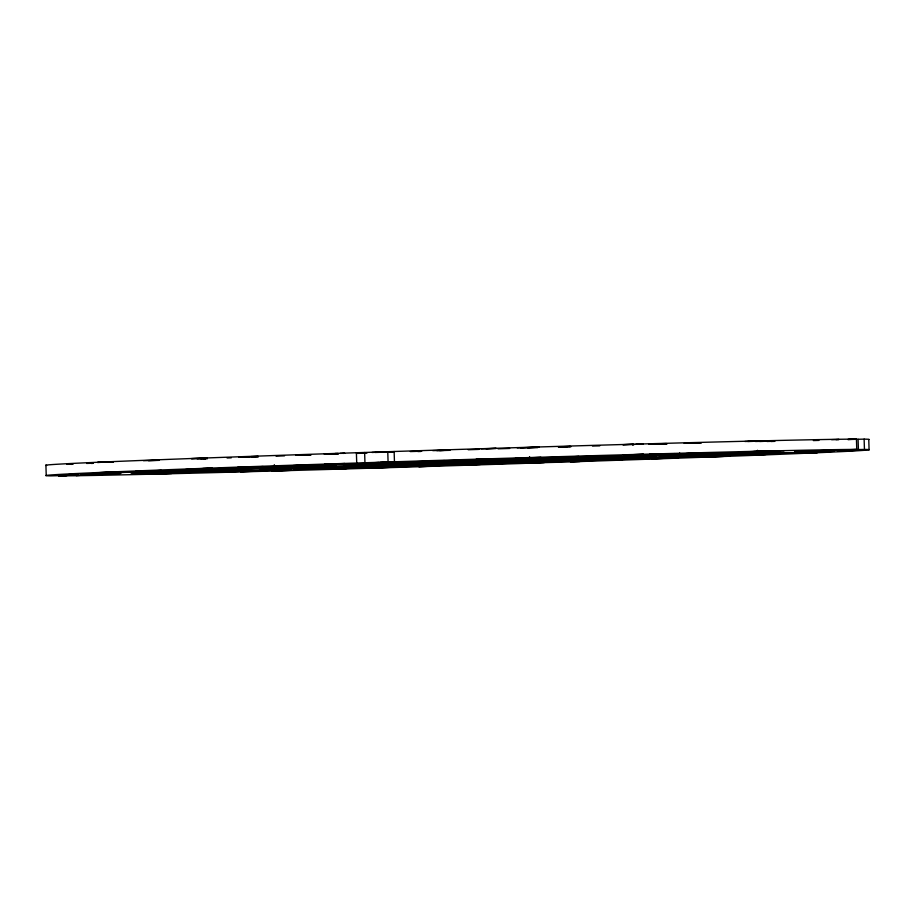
<?xml version="1.0" encoding="UTF-8"?>
<svg xmlns="http://www.w3.org/2000/svg" width="915" height="915" viewBox="0 0 915 915"><rect width="100%" height="100%" fill="white"/><g stroke="black" fill="none" stroke-linecap="round" stroke-linejoin="round"><path stroke-width="1.37" d="M570.914 460.176L533.502 461.194A95.24 0.663 -1.8 0 0 440.218 464.26L413.248 465.312L423.92 465.072A198.212 1.384 -1.8 0 0 565.07 460.439L570.96 460.176M416.68 464.488L532.953 460.668M293.749 469.04L322.538 468.972A326.918 2.288 -1.8 0 0 504.691 463.425L515.705 462.99L293.749 469.04L293.761 466.501M46.642 465.46A411.864 2.871 -1.8 0 1 356.393 452.742L394.136 451.495A411.864 2.871 -1.8 0 1 856.44 439.109L847.862 439.509L864.126 439.131L864.446 449.425L848.182 449.803L856.875 449.402A411.864 2.871 -1.8 0 0 394.457 461.789L356.724 463.024A411.864 2.871 -1.8 0 0 50.874 475.869L67.138 475.491L58.56 475.892A411.864 2.871 -1.8 0 0 520.864 463.505L535.527 462.933M529.693 459.216L535.675 459.273A95.24 0.663 -1.8 0 0 598.776 457.786L644.389 456.333L643.6 456.322A198.212 1.384 -1.8 0 0 548.131 458.575L529.693 459.216L529.568 456.676M632.562 445.067L633.626 445.01M373.114 465.541L375.276 465.392L353.968 465.746L492.647 461M238.689 457.043L258.156 456.539M342.999 453.394L344.703 453.291L340.094 453.382M371.993 452.456L378.57 452.204M371.707 465.598L368.882 465.769L419.173 464.511M157.769 472.437L289.826 466.867L160.148 471.053A326.918 2.288 -1.8 0 0 134.299 473.135L157.231 472.46M640.923 458.026L625.494 458.426L781.021 452.159A326.918 2.288 -1.8 0 1 755.172 454.24L465.666 464.031L572.493 461.171A326.918 2.288 -1.8 0 0 719.567 455.784L722.107 455.647L706.689 456.047M159.073 460.348L148.573 460.714M517.227 447.881L539.37 447.195L520.852 447.893M744.89 441.488L763.762 440.938L753.285 441.19M310.825 454.824L299.068 455.213M393.336 451.884L375.23 452.468M478.682 448.91L475.663 449.048L479.391 448.99M774.387 440.996L755.401 441.476M836.024 439.646L839.078 439.497L831.598 439.669M811.662 450.946L807.842 451.129L819.703 450.843M295.637 455.201L302.682 454.961M200.968 458.873L205.646 458.667L197.148 458.861M639.528 444.244L643.371 444.061L635.879 444.233M155.905 473.856L151.261 474.05L161.715 473.81M811.193 451.427L815.025 451.255L794.483 451.896L804.56 451.507M207.248 458.209L191.338 458.644L201.815 458.392M481.176 448.819L496.216 448.407L486.105 448.796M86.605 463.436L93.399 463.207M72.743 464.305L70.981 464.363M774.65 441.362L771.082 441.488M813.355 440.572L818.959 440.39M378.901 462.498L370.895 462.83L396.584 462.029L380.022 462.464M416.84 464.591L408.502 464.934L422.09 464.603M637.092 456.86L611.517 457.82A95.24 0.663 -1.8 0 0 581.334 459.399L609.859 458.747A198.212 1.384 -1.8 0 0 655.529 456.356L637.927 456.837M156.774 473.821L171.814 473.41L162.321 473.638M536.43 462.796L544.471 462.452L518.748 463.265L558.607 462.258A411.864 2.871 -1.8 0 0 864.446 449.425M379.702 452.17L393.416 451.77M143.518 460.703L159.119 460.245M436.855 450.638L444.198 450.34L432.772 450.626M666.577 443.706L648.941 444.164L660.767 443.889M689.144 443.306L696.487 443.009L684.134 443.329M496.147 460.783L506.853 460.348L480.135 461.183L491.138 460.943M335.553 453.657L324.127 453.943L338.276 453.566L335.222 453.52M633.878 444.29L622.818 444.701L633.26 444.45M661.534 443.684L666.509 443.535M568.695 446.623L570.571 446.566M250.321 456.802L241.926 457.043M107.581 462.041L97.47 462.441L113.449 461.869L107.947 462.178M764.219 441.167L774.467 440.881M766.976 441.476L774.708 441.247M66.944 464.351L72.8 464.179M486.059 458.953L496.536 458.701L475.983 459.341L485.442 459.113M528.047 457.797L541.142 457.477L515.419 458.289L527.28 458.003M335.885 463.951L324.448 464.237L345.035 463.585L335.542 463.813M303.014 465.255L292.937 465.644L313.49 464.992L303.997 465.22M661.854 453.977L674.95 453.657L649.261 454.458L661.087 454.183M569.016 456.917L579.126 456.528L558.573 457.168L568.032 456.951M202.135 468.674L191.692 468.926L212.246 468.286L202.753 468.514M250.641 467.096L237.591 467.405L263.28 466.604L251.419 466.89M686.33 453.554L696.807 453.302L676.254 453.943L685.712 453.726M753.617 451.484L764.082 451.232L743.506 451.873L752.999 451.644M148.436 470.848L135.832 471.328L161.52 470.516L148.893 471.008M195.49 469.212L185.413 469.601L205.967 468.96L196.473 469.178M764.54 451.461L777.636 451.141L751.913 451.953L763.773 451.667M107.901 472.334L97.802 472.723L118.378 472.083L108.279 472.472M769.172 451.701L779.637 451.45L759.095 452.09L768.554 451.873M828.921 450.043L839.398 449.791L804.926 451.644M128.226 472.289L117.783 472.54L138.325 471.9L128.843 472.129M492.442 460.897L561.353 459.547L519.182 461.297L545.9 460.462L533.559 460.76M820.481 450.638L825.456 450.489M94.188 473.661L81.092 473.993L106.815 473.181L94.954 473.455M67.63 474.771L57.188 475.022L77.741 474.382L68.248 474.611M110.772 473.787L100.33 474.039L120.872 473.387L111.39 473.615M347.22 466.364L333.609 466.707L360.361 465.861L348.02 466.158M821.144 451.633L834.228 451.301L808.54 452.101L820.366 451.827M86.021 475.114L75.956 475.491L107.478 474.164L81.79 474.965L88.663 474.839M86.399 475.24L96.498 474.851L90.013 474.988M421.609 464.431L435.22 464.099L422.89 464.397M807.053 452.822L817.53 452.559L796.976 453.211L806.435 452.982M766.427 454.286L779.523 453.954L753.8 454.766L765.661 454.481M719.464 455.945L729.941 455.693L709.388 456.333L718.847 456.105M228.624 471.602L218.513 471.991L239.101 471.339L229.608 471.568M713.185 456.608L723.662 456.356L703.086 457.008L712.568 456.779M611.941 459.902L622.417 459.65L601.841 460.291L611.323 460.062M253.466 471.317L240.37 471.637L266.105 470.825L254.233 471.111M480.901 464.271L491.378 464.008L470.836 464.648L480.295 464.431M346.671 468.514L336.228 468.755L356.781 468.114L347.288 468.343M580.396 461.309L590.873 461.057L570.32 461.698L579.778 461.48M282.106 470.676L271.663 470.928L292.217 470.287L282.724 470.516M570.32 446.428L558.253 446.875L567.712 446.657M251.087 456.596L258.259 456.391M303.677 454.938L310.883 454.732M202.432 458.221L207.305 458.083M752.679 441.362L747.795 441.499M763.453 441.373L759.702 441.488M91.374 463.447L92.632 463.413M826.302 450.272L828.315 450.214M383.843 464.282L396.172 463.985L369.466 464.82L381.761 464.534M592.462 446.028L599.748 445.868M417.869 451.553L420.717 451.484M356.976 453.394L366.915 453.131M405.379 462.189L621.731 456.23L592.783 456.322A326.918 2.288 -1.8 0 0 410.629 461.869L399.649 462.304L404.636 462.212M679.754 455.544L764.38 452.239L763.579 452.227A326.918 2.288 -1.8 0 0 653.047 454.675L632.551 455.384L679.754 455.544L679.673 452.971M856.76 449.402L856.44 439.109M868.77 439.52L869.09 449.814M858.076 439.28L858.407 449.562M757.483 450.283L757.563 452.856M745.942 452.01L746.034 454.583M528.218 458.243L528.31 460.817M504.302 459.17L504.382 461.743M446.486 461.069L446.566 463.642M443.889 461.126L443.969 463.699M414.701 461.972L414.781 464.546M394.136 451.495L394.457 461.789M387.766 451.736L388.086 462.029M386.942 461.892L387.022 464.465M373.251 462.956L373.331 465.529M364.628 452.502L364.948 462.796M356.393 452.742L356.724 463.024M313.468 465.792L313.548 468.366M287.802 465.769L287.882 468.343M274.317 464.683L274.397 467.256M45.91 465.186L46.23 475.48M864.126 439.131A411.864 2.871 -1.8 0 1 868.93 439.475M203.702 458.884A326.918 2.288 -1.8 0 1 207.385 458.735M227.092 457.969A326.918 2.288 -1.8 0 1 231.278 457.809M251.785 457.043A326.918 2.288 -1.8 0 1 258.362 456.791M276.078 456.15A326.918 2.288 -1.8 0 1 284.519 455.842M302.945 455.19A326.918 2.288 -1.8 0 1 310.711 454.927M329.125 454.286A326.918 2.288 -1.8 0 1 338.47 453.966M410.309 451.575A326.918 2.288 -1.8 0 1 421.735 451.198M439.715 450.626A326.918 2.288 -1.8 0 1 450.054 450.306M468.217 449.734A326.918 2.288 -1.8 0 1 478.614 449.402M498.069 448.808A326.918 2.288 -1.8 0 1 509.689 448.453M527.761 447.915A326.918 2.288 -1.8 0 1 537.734 447.618M560.14 446.955A326.918 2.288 -1.8 0 1 571.109 446.634M657.965 444.244A326.918 2.288 -1.8 0 1 666.966 444.015M695.96 443.295A326.918 2.288 -1.8 0 1 701.222 443.169M270.966 468.949L271.732 468.972A198.212 1.384 -1.8 0 0 367.201 466.719L385.936 466.055L379.645 466.021A95.24 0.663 -1.8 0 0 316.544 467.508L270.966 468.949M135.706 473.833L156.259 473.192L135.706 473.833M137.719 474.142L163.408 473.341L137.719 474.142M374.224 467.805L399.912 467.005L374.224 467.805M423.977 461.274L444.518 460.634L423.977 461.274M418.818 466.593L439.372 465.941L418.818 466.593M555.005 459.422L581.723 458.587L555.005 459.422M623.138 454.995L643.691 454.355L623.264 454.984M652.086 458.678L677.775 457.877L652.086 458.678M777.029 453.382L797.571 452.742L777.029 453.382M837.614 450.901L858.167 450.26L837.614 450.901M502.072 459.971L475.102 461.034A95.24 0.663 -1.8 0 1 381.818 464.088L344.406 465.106L350.251 464.854A198.212 1.384 -1.8 0 1 491.401 460.222L502.072 459.971M282.827 469.898L262.273 470.619A326.918 2.288 -1.8 0 1 151.741 473.066L150.952 473.066L232.021 469.818L282.804 469.898M193.294 469.635L449.677 461.251L342.839 464.111A326.918 2.288 -1.8 0 0 195.753 469.509L193.294 469.635M306.045 466.524L305.461 466.547A198.212 1.384 -1.8 0 0 259.791 468.938L303.803 467.474A95.24 0.663 -1.8 0 0 333.986 465.895L306.045 466.524"/></g></svg>
